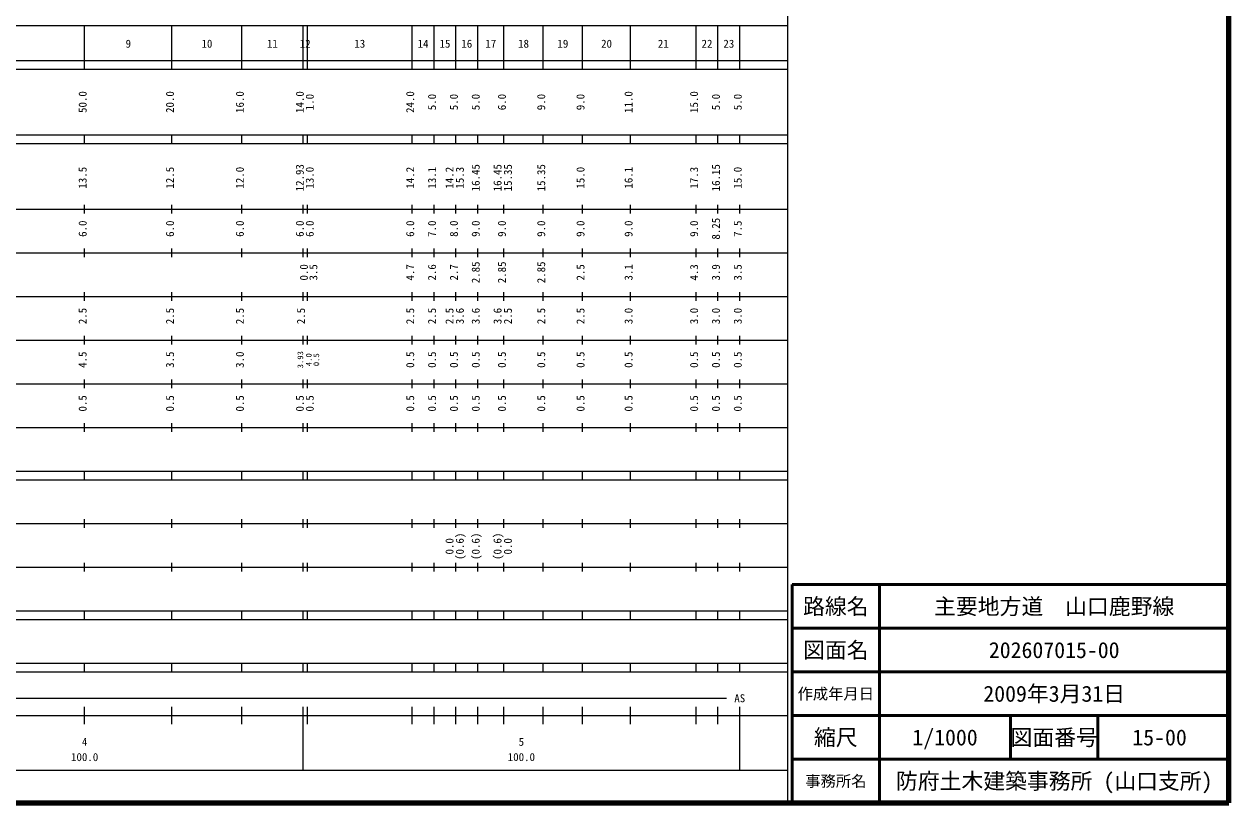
# Model space of a CAD drawing. Units: millimetres on the paper, enlarged 1000 times. Extents: x 40000 to 680000, y 20000 to 380000.
# Drawn here: x 404138 to 680000, y 20000 to 198357 of the extents above; entities that cross this region are included whole.
import ezdxf
from ezdxf.enums import TextEntityAlignment as Align

# ---------------------------------------------------------------- set-up
doc = ezdxf.new("R2010")
doc.units = ezdxf.units.MM
doc.header["$LTSCALE"] = 1000
for name, color, linetype, lineweight in [('M-TTL', 2, 'Continuous', 140), ('M-TTL-BAND', 7, 'Continuous', 25), ('M-TTL-FRAM', 2, 'Continuous', 50), ('M-TTL-LINE', 7, 'Continuous', 50)]:
    doc.layers.add(name, color=color, linetype=linetype, lineweight=lineweight)
doc.layers.add('M-TTL-TXT', color=7, linetype='Continuous')
doc.styles.add('ＭＳ ゴシック', font='')
doc.styles.get('ＭＳ ゴシック').set_extended_font_data('MS Gothic')

msp = doc.modelspace()

# ---------------------------------------------------------------- linework, layer by layer
at = {"layer": 'M-TTL'}
for p, q in [((680000, 20000), (680000, 380000)), ((40000, 20000), (680000, 20000))]:
    msp.add_line(p, q, dxfattribs=at)
at = {"layer": 'M-TTL-BAND'}
for p, q in [((579000, 20000), (579000, 370000)), ((68000, 198000), (579000, 198000)), ((418000, 188000), (418000, 198000)), ((438000, 188000), (438000, 198000)), ((454000, 188000), (454000, 198000)), ((468000, 188000), (468000, 198000)), ((469000, 188000), (469000, 198000)), ((493000, 188000), (493000, 198000)), ((498000, 188000), (498000, 198000)), ((503000, 188000), (503000, 198000)), ((508000, 188000), (508000, 198000)), ((514000, 188000), (514000, 198000)), ((523000, 188000), (523000, 198000)), ((532000, 188000), (532000, 198000)), ((543000, 188000), (543000, 198000)), ((558000, 188000), (558000, 198000)), ((563000, 188000), (563000, 198000)), ((568000, 188000), (568000, 198000)), ((40000, 190000), (579000, 190000)), ((40000, 188000), (579000, 188000)), ((40000, 173000), (579000, 173000)), ((418000, 171000), (418000, 173000)), ((438000, 171000), (438000, 173000)), ((454000, 171000), (454000, 173000)), ((468000, 171000), (468000, 173000)), ((469000, 171000), (469000, 173000)), ((493000, 171000), (493000, 173000)), ((498000, 171000), (498000, 173000)), ((503000, 171000), (503000, 173000)), ((508000, 171000), (508000, 173000)), ((514000, 171000), (514000, 173000)), ((523000, 171000), (523000, 173000)), ((532000, 171000), (532000, 173000)), ((543000, 171000), (543000, 173000)), ((558000, 171000), (558000, 173000)), ((563000, 171000), (563000, 173000)), ((568000, 171000), (568000, 173000)), ((40000, 171000), (579000, 171000)), ((40000, 156000), (579000, 156000)), ((418000, 155000), (418000, 157000)), ((438000, 155000), (438000, 157000)), ((454000, 155000), (454000, 157000)), ((468000, 155000), (468000, 157000)), ((469000, 155000), (469000, 157000)), ((493000, 155000), (493000, 157000)), ((498000, 155000), (498000, 157000)), ((503000, 155000), (503000, 157000)), ((508000, 155000), (508000, 157000)), ((514000, 155000), (514000, 157000)), ((523000, 155000), (523000, 157000)), ((532000, 155000), (532000, 157000)), ((543000, 155000), (543000, 157000)), ((558000, 155000), (558000, 157000)), ((563000, 155000), (563000, 157000)), ((568000, 155000), (568000, 157000)), ((418000, 145000), (418000, 147000)), ((438000, 145000), (438000, 147000)), ((454000, 145000), (454000, 147000)), ((468000, 145000), (468000, 147000)), ((469000, 145000), (469000, 147000)), ((493000, 145000), (493000, 147000)), ((498000, 145000), (498000, 147000)), ((503000, 145000), (503000, 147000)), ((508000, 145000), (508000, 147000)), ((514000, 145000), (514000, 147000)), ((523000, 145000), (523000, 147000)), ((532000, 145000), (532000, 147000)), ((543000, 145000), (543000, 147000)), ((558000, 145000), (558000, 147000)), ((563000, 145000), (563000, 147000)), ((568000, 145000), (568000, 147000)), ((46000, 146000), (579000, 146000)), ((52000, 136000), (579000, 136000)), ((418000, 135000), (418000, 137000)), ((438000, 135000), (438000, 137000)), ((454000, 135000), (454000, 137000)), ((468000, 135000), (468000, 137000)), ((469000, 135000), (469000, 137000)), ((493000, 135000), (493000, 137000)), ((498000, 135000), (498000, 137000)), ((503000, 135000), (503000, 137000)), ((508000, 135000), (508000, 137000)), ((514000, 135000), (514000, 137000)), ((523000, 135000), (523000, 137000)), ((532000, 135000), (532000, 137000)), ((543000, 135000), (543000, 137000)), ((558000, 135000), (558000, 137000)), ((563000, 135000), (563000, 137000)), ((568000, 135000), (568000, 137000)), ((418000, 125000), (418000, 127000)), ((438000, 125000), (438000, 127000)), ((454000, 125000), (454000, 127000)), ((468000, 125000), (468000, 127000)), ((469000, 125000), (469000, 127000)), ((493000, 125000), (493000, 127000)), ((498000, 125000), (498000, 127000)), ((503000, 125000), (503000, 127000)), ((508000, 125000), (508000, 127000)), ((514000, 125000), (514000, 127000)), ((523000, 125000), (523000, 127000)), ((532000, 125000), (532000, 127000)), ((543000, 125000), (543000, 127000)), ((558000, 125000), (558000, 127000)), ((563000, 125000), (563000, 127000)), ((568000, 125000), (568000, 127000)), ((46000, 126000), (579000, 126000)), ((52000, 116000), (579000, 116000)), ((418000, 115000), (418000, 117000)), ((438000, 115000), (438000, 117000)), ((454000, 115000), (454000, 117000)), ((468000, 115000), (468000, 117000)), ((469000, 115000), (469000, 117000)), ((493000, 115000), (493000, 117000)), ((498000, 115000), (498000, 117000)), ((503000, 115000), (503000, 117000)), ((508000, 115000), (508000, 117000)), ((514000, 115000), (514000, 117000)), ((523000, 115000), (523000, 117000)), ((532000, 115000), (532000, 117000)), ((543000, 115000), (543000, 117000)), ((558000, 115000), (558000, 117000)), ((563000, 115000), (563000, 117000)), ((568000, 115000), (568000, 117000)), ((46000, 106000), (579000, 106000)), ((418000, 105000), (418000, 107000)), ((438000, 105000), (438000, 107000)), ((454000, 105000), (454000, 107000)), ((468000, 105000), (468000, 107000)), ((469000, 105000), (469000, 107000)), ((493000, 105000), (493000, 107000)), ((498000, 105000), (498000, 107000)), ((503000, 105000), (503000, 107000)), ((508000, 105000), (508000, 107000)), ((514000, 105000), (514000, 107000)), ((523000, 105000), (523000, 107000)), ((532000, 105000), (532000, 107000)), ((543000, 105000), (543000, 107000)), ((558000, 105000), (558000, 107000)), ((563000, 105000), (563000, 107000)), ((568000, 105000), (568000, 107000)), ((40000, 96000), (579000, 96000)), ((40000, 94000), (579000, 94000)), ((418000, 94000), (418000, 96000)), ((438000, 94000), (438000, 96000)), ((454000, 94000), (454000, 96000)), ((468000, 94000), (468000, 96000)), ((469000, 94000), (469000, 96000)), ((493000, 94000), (493000, 96000)), ((498000, 94000), (498000, 96000)), ((503000, 94000), (503000, 96000)), ((508000, 94000), (508000, 96000)), ((514000, 94000), (514000, 96000)), ((523000, 94000), (523000, 96000)), ((532000, 94000), (532000, 96000)), ((543000, 94000), (543000, 96000)), ((558000, 94000), (558000, 96000)), ((563000, 94000), (563000, 96000)), ((568000, 94000), (568000, 96000)), ((49000, 84000), (579000, 84000)), ((418000, 83000), (418000, 85000)), ((438000, 83000), (438000, 85000)), ((454000, 83000), (454000, 85000)), ((468000, 83000), (468000, 85000)), ((469000, 83000), (469000, 85000)), ((493000, 83000), (493000, 85000)), ((498000, 83000), (498000, 85000)), ((503000, 83000), (503000, 85000)), ((508000, 83000), (508000, 85000)), ((514000, 83000), (514000, 85000)), ((523000, 83000), (523000, 85000)), ((532000, 83000), (532000, 85000)), ((543000, 83000), (543000, 85000)), ((558000, 83000), (558000, 85000)), ((563000, 83000), (563000, 85000)), ((568000, 83000), (568000, 85000)), ((418000, 73000), (418000, 75000)), ((438000, 73000), (438000, 75000)), ((454000, 73000), (454000, 75000)), ((468000, 73000), (468000, 75000)), ((469000, 73000), (469000, 75000)), ((493000, 73000), (493000, 75000)), ((498000, 73000), (498000, 75000)), ((503000, 73000), (503000, 75000)), ((508000, 73000), (508000, 75000)), ((514000, 73000), (514000, 75000)), ((523000, 73000), (523000, 75000)), ((532000, 73000), (532000, 75000)), ((543000, 73000), (543000, 75000)), ((558000, 73000), (558000, 75000)), ((563000, 73000), (563000, 75000)), ((568000, 73000), (568000, 75000)), ((40000, 74000), (579000, 74000)), ((40000, 64000), (579000, 64000)), ((418000, 62000), (418000, 64000)), ((438000, 62000), (438000, 64000)), ((454000, 62000), (454000, 64000)), ((468000, 62000), (468000, 64000)), ((469000, 62000), (469000, 64000)), ((493000, 62000), (493000, 64000)), ((498000, 62000), (498000, 64000)), ((503000, 62000), (503000, 64000)), ((508000, 62000), (508000, 64000)), ((514000, 62000), (514000, 64000)), ((523000, 62000), (523000, 64000)), ((532000, 62000), (532000, 64000)), ((543000, 62000), (543000, 64000)), ((558000, 62000), (558000, 64000)), ((563000, 62000), (563000, 64000)), ((568000, 62000), (568000, 64000)), ((40000, 62000), (579000, 62000)), ((40000, 52000), (579000, 52000)), ((40000, 50000), (579000, 50000)), ((418000, 50000), (418000, 52000)), ((438000, 50000), (438000, 52000)), ((454000, 50000), (454000, 52000)), ((468000, 50000), (468000, 52000)), ((469000, 50000), (469000, 52000)), ((493000, 50000), (493000, 52000)), ((498000, 50000), (498000, 52000)), ((503000, 50000), (503000, 52000)), ((508000, 50000), (508000, 52000)), ((514000, 50000), (514000, 52000)), ((523000, 50000), (523000, 52000)), ((532000, 50000), (532000, 52000)), ((543000, 50000), (543000, 52000)), ((558000, 50000), (558000, 52000)), ((563000, 50000), (563000, 52000)), ((568000, 50000), (568000, 52000)), ((71000, 44000), (565000, 44000)), ((418000, 38000), (418000, 42000)), ((438000, 38000), (438000, 42000)), ((454000, 38000), (454000, 42000)), ((468000, 27500), (468000, 42000)), ((469000, 38000), (469000, 42000)), ((493000, 38000), (493000, 42000)), ((498000, 38000), (498000, 42000)), ((503000, 38000), (503000, 42000)), ((508000, 38000), (508000, 42000)), ((514000, 38000), (514000, 42000)), ((523000, 38000), (523000, 42000)), ((532000, 38000), (532000, 42000)), ((543000, 38000), (543000, 42000)), ((558000, 38000), (558000, 42000)), ((563000, 38000), (563000, 42000)), ((568000, 27500), (568000, 42000)), ((40000, 40000), (579000, 40000)), ((68000, 27500), (579000, 27500))]:
    msp.add_line(p, q, dxfattribs=at)
at = {"layer": 'M-TTL-FRAM'}
for p, q in [((680000, 70000), (580000, 70000)), ((580000, 70000), (580000, 20000))]:
    msp.add_line(p, q, dxfattribs=at)
at = {"layer": 'M-TTL-LINE'}
for p, q in [((600000, 70000), (600000, 20000)), ((680000, 60000), (580000, 60000)), ((680000, 50000), (580000, 50000)), ((680000, 40000), (580000, 40000)), ((630000, 40000), (630000, 30000)), ((650000, 40000), (650000, 30000)), ((680000, 30000), (580000, 30000))]:
    msp.add_line(p, q, dxfattribs=at)

# ---------------------------------------------------------------- texts
at = {"layer": 'M-TTL-BAND', "style": 'ＭＳ ゴシック'}
for s, p in [('9', (428000, 192405)), ('10', (446000, 192405)), ('11', (461000, 192405)), ('12', (468500, 192405)), ('13', (481000, 192405)), ('14', (495500, 192405)), ('15', (500500, 192405)), ('16', (505500, 192405)), ('17', (511000, 192405)), ('18', (518500, 192405)), ('19', (527500, 192405)), ('20', (537500, 192405)), ('21', (550500, 192405)), ('22', (560500, 192405)), ('23', (565500, 192405)), ('AS', (568000, 42500)), ('4', (418000, 32523)), ('5', (518000, 32523)), ('100.0', (418000, 29033)), ('100.0', (518000, 29033))]:
    msp.add_text(s, height=1833, dxfattribs=at).set_placement(p, align=Align.BOTTOM_CENTER)
for s, p in [('50.0', (419000, 180500)), ('20.0', (439000, 180500)), ('16.0', (455000, 180500)), ('14.0', (468727, 180500)), ('1.0', (471000, 180500)), ('24.0', (494000, 180500)), ('5.0', (499000, 180500)), ('5.0', (504000, 180500)), ('5.0', (509000, 180500)), ('6.0', (515000, 180500)), ('9.0', (524000, 180500)), ('9.0', (533000, 180500)), ('11.0', (544000, 180500)), ('15.0', (559000, 180500)), ('5.0', (564000, 180500)), ('5.0', (569000, 180500)), ('13.5', (419000, 163174)), ('12.5', (439000, 163174)), ('12.0', (455000, 163174)), ('12.93', (468727, 163174)), ('13.0', (471000, 163174)), ('14.2', (494000, 163174)), ('13.1', (499000, 163174)), ('14.2', (503000, 163174)), ('16.45', (509000, 163174)), ('16.45', (514000, 163174)), ('15.35', (516370, 163174)), ('15.35', (524000, 163174)), ('15.0', (533000, 163174)), ('16.1', (544000, 163174)), ('16.15', (564000, 163174)), ('15.0', (569000, 163174)), ('15.3', (505370, 163174)), ('17.3', (559000, 163174)), ('6.0', (419000, 151500)), ('6.0', (439000, 151500)), ('6.0', (455000, 151500)), ('6.0', (468727, 151500)), ('6.0', (471000, 151500)), ('6.0', (494000, 151500)), ('7.0', (499000, 151500)), ('8.0', (504000, 151500)), ('9.0', (509000, 151500)), ('9.0', (515000, 151500)), ('9.0', (524000, 151500)), ('9.0', (533000, 151500)), ('9.0', (544000, 151500)), ('9.0', (559000, 151500)), ('8.25', (564000, 151500)), ('7.5', (569000, 151500)), ('2.85', (509000, 141500)), ('2.85', (515000, 141500)), ('2.85', (524000, 141500)), ('0.0', (469666, 141500)), ('3.5', (471829, 141500)), ('4.7', (494000, 141500)), ('2.6', (499000, 141500)), ('2.7', (504000, 141500)), ('2.5', (533000, 141500)), ('3.1', (544000, 141500)), ('4.3', (559000, 141500)), ('3.9', (564000, 141500)), ('3.5', (569000, 141500)), ('2.5', (419000, 131500)), ('2.5', (439000, 131500)), ('2.5', (455000, 131500)), ('2.5', (469000, 131500)), ('2.5', (469000, 131500)), ('2.5', (494000, 131500)), ('2.5', (499000, 131500)), ('2.5', (503000, 131500)), ('3.6', (505370, 131500)), ('3.6', (509000, 131500)), ('3.6', (514000, 131500)), ('2.5', (516370, 131500)), ('2.5', (524000, 131500)), ('2.5', (533000, 131500)), ('3.0', (544000, 131500)), ('3.0', (559000, 131500)), ('3.0', (564000, 131500)), ('3.0', (569000, 131500)), ('4.5', (419000, 121500)), ('3.5', (439000, 121500)), ('3.0', (455000, 121500)), ('0.5', (494000, 121500)), ('0.5', (499000, 121500)), ('0.5', (504000, 121500)), ('0.5', (509000, 121500)), ('0.5', (515000, 121500)), ('0.5', (524000, 121500)), ('0.5', (533000, 121500)), ('0.5', (544000, 121500)), ('0.5', (559000, 121500)), ('0.5', (564000, 121500)), ('0.5', (569000, 121500)), ('0.5', (419000, 111500)), ('0.5', (439000, 111500)), ('0.5', (455000, 111500)), ('0.5', (468727, 111500)), ('0.5', (471000, 111500)), ('0.5', (494000, 111500)), ('0.5', (499000, 111500)), ('0.5', (504000, 111500)), ('0.5', (509000, 111500)), ('0.5', (515000, 111500)), ('0.5', (524000, 111500)), ('0.5', (533000, 111500)), ('0.5', (544000, 111500)), ('0.5', (559000, 111500)), ('0.5', (564000, 111500)), ('0.5', (569000, 111500)), ('0.0', (503000, 78764)), ('(0.6)', (505370, 78764)), ('(0.6)', (509000, 78764)), ('(0.6)', (514000, 78764)), ('0.0', (516370, 78764))]:
    msp.add_text(s, height=1833, rotation=90, dxfattribs=at).set_placement(p, align=Align.BOTTOM_CENTER)
at = {"layer": 'M-TTL-BAND', "style": 'ＭＳ ゴシック', "width": 1.1}
for s, p in [('3.93', (468434, 121500)), ('4.0', (470371, 121500)), ('0.5', (472093, 121500))]:
    msp.add_text(s, height=1320, rotation=90, dxfattribs=at).set_placement(p, align=Align.BOTTOM_CENTER)
at = {"layer": 'M-TTL-TXT', "style": 'ＭＳ ゴシック'}
for s, height, p in [('路線名', 3666, (590000, 65000)), ('路線名', 3666, (590000, 65000)), ('主要地方道\u3000山口鹿野線', 3666, (640000, 65000)), ('図面名', 3666, (590000, 55000)), ('図面名', 3666, (590000, 55000)), ('202607015-00', 3666, (640000, 55000)), ('2009年3月31日', 3666, (640000, 45000)), ('作成年月日', 2566, (590000, 45000)), ('作成年月日', 2566, (590000, 45000)), ('縮尺', 3666, (590000, 35000)), ('縮尺', 3666, (590000, 35000)), ('1/1000', 3666, (615000, 35000)), ('図面番号', 3666, (640000, 35000)), ('図面番号', 3666, (640000, 35000)), ('15-00', 3666, (664125, 35000)), ('事務所名', 2566, (590000, 25000)), ('事務所名', 2566, (590000, 25000)), ('防府土木建築事務所 (山口支所)', 3666, (640000, 25000))]:
    msp.add_text(s, height=height, dxfattribs=at).set_placement(p, align=Align.MIDDLE_CENTER)

doc.saveas('drawing.dxf')
